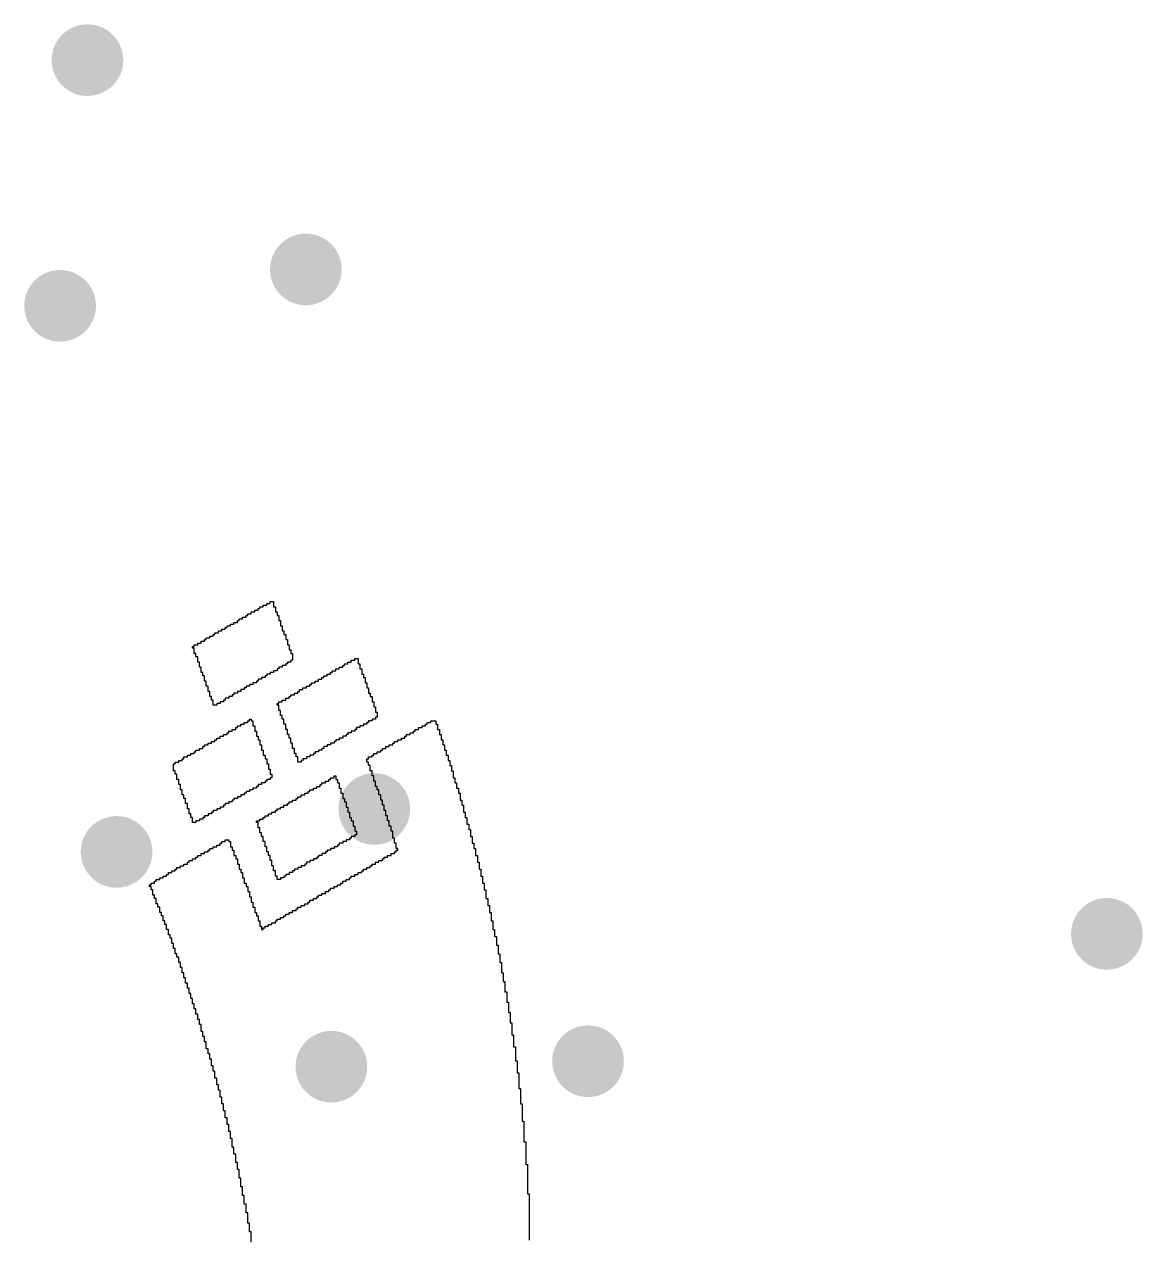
# Model space of a CAD drawing. Header units: inches. Extents: x -6.1 to 65.1, y -0.8 to 59.2.
# Drawn here: x 19.953 to 23.074, y 41.409 to 44.796 of the extents above; entities that cross this region are included whole.
import ezdxf

# ---------------------------------------------------------------- set-up
doc = ezdxf.new("R2010")
doc.units = ezdxf.units.IN
doc.layers.add('Top Overlay', color=2, linetype='Continuous')
doc.layers.add('Via Holes', color=16, linetype='Continuous')

msp = doc.modelspace()

# ---------------------------------------------------------------- hatches: boundary and pattern name
at = {"layer": 'Via Holes'}
h = msp.add_hatch(color=7, dxfattribs=at)
edge = h.paths.add_edge_path()
edge.add_arc((20.1288, 44.6958), 0.1, 0, 360)
h = msp.add_hatch(color=7, dxfattribs=at)
edge = h.paths.add_edge_path()
edge.add_arc((20.7384, 44.1116), 0.1, 0, 360)
h = msp.add_hatch(color=7, dxfattribs=at)
edge = h.paths.add_edge_path()
edge.add_arc((20.0526, 44.01), 0.1, 0, 360)
h = msp.add_hatch(color=7, dxfattribs=at)
edge = h.paths.add_edge_path()
edge.add_arc((20.9294, 42.6059), 0.1, 0, 360)
h = msp.add_hatch(color=7, dxfattribs=at)
edge = h.paths.add_edge_path()
edge.add_arc((20.2101, 42.486), 0.1, 0, 360)
h = msp.add_hatch(color=7, dxfattribs=at)
edge = h.paths.add_edge_path()
edge.add_arc((22.9736, 42.2574), 0.1, 0, 360)
h = msp.add_hatch(color=7, dxfattribs=at)
edge = h.paths.add_edge_path()
edge.add_arc((21.5258, 41.9018), 0.1, 0, 360)
h = msp.add_hatch(color=7, dxfattribs=at)
edge = h.paths.add_edge_path()
edge.add_arc((20.8095, 41.8866), 0.1, 0, 360)

# ---------------------------------------------------------------- linework, layer by layer
at = {"layer": 'Top Overlay'}
for p, q in [((20.6292, 43.1749), (20.6292, 43.1797)), ((20.6292, 43.1797), (20.6388, 43.1797)), ((20.6388, 43.1797), (20.6388, 43.1845)), ((20.6388, 43.1845), (20.6484, 43.1845)), ((20.6484, 43.1845), (20.6484, 43.17)), ((20.5714, 43.1411), (20.5714, 43.146)), ((20.5714, 43.146), (20.5762, 43.146)), ((20.5762, 43.146), (20.5762, 43.1508)), ((20.5762, 43.1508), (20.5858, 43.1508)), ((20.5858, 43.1508), (20.5858, 43.1556)), ((20.5858, 43.1556), (20.5955, 43.1556)), ((20.5955, 43.1556), (20.5955, 43.1604)), ((20.5955, 43.1604), (20.6051, 43.1604)), ((20.6051, 43.1604), (20.6051, 43.1652)), ((20.6051, 43.1652), (20.6099, 43.1652)), ((20.6099, 43.1652), (20.6099, 43.17)), ((20.6099, 43.17), (20.6195, 43.17)), ((20.6195, 43.17), (20.6195, 43.1749)), ((20.6195, 43.1749), (20.6292, 43.1749)), ((20.6484, 43.17), (20.6533, 43.17)), ((20.6533, 43.17), (20.6533, 43.1604)), ((20.6533, 43.1604), (20.6533, 43.1556)), ((20.6533, 43.1556), (20.6581, 43.1556)), ((20.6581, 43.1556), (20.6581, 43.146)), ((20.6581, 43.146), (20.6629, 43.146)), ((20.6629, 43.146), (20.6629, 43.1315)), ((20.5136, 43.1074), (20.5136, 43.1122)), ((20.5136, 43.1122), (20.5184, 43.1122)), ((20.5184, 43.1122), (20.5184, 43.1171)), ((20.5184, 43.1171), (20.528, 43.1171)), ((20.528, 43.1171), (20.528, 43.1219)), ((20.528, 43.1219), (20.5376, 43.1219)), ((20.5376, 43.1219), (20.5376, 43.1267)), ((20.5376, 43.1267), (20.5473, 43.1267)), ((20.5473, 43.1267), (20.5473, 43.1315)), ((20.5473, 43.1315), (20.5521, 43.1315)), ((20.5521, 43.1315), (20.5521, 43.1363)), ((20.5521, 43.1363), (20.5617, 43.1363)), ((20.5617, 43.1363), (20.5617, 43.1411)), ((20.5617, 43.1411), (20.5714, 43.1411)), ((20.6629, 43.1315), (20.6677, 43.1315)), ((20.6677, 43.1315), (20.6677, 43.1171)), ((20.6677, 43.1171), (20.6725, 43.1171)), ((20.6725, 43.1171), (20.6725, 43.1026)), ((20.4557, 43.0737), (20.4557, 43.0785)), ((20.4557, 43.0785), (20.4606, 43.0785)), ((20.4606, 43.0785), (20.4606, 43.0833)), ((20.4606, 43.0833), (20.4702, 43.0833)), ((20.4702, 43.0833), (20.4702, 43.0881)), ((20.4702, 43.0881), (20.4798, 43.0881)), ((20.4798, 43.0881), (20.4798, 43.093)), ((20.4798, 43.093), (20.4846, 43.093)), ((20.4846, 43.093), (20.4846, 43.0978)), ((20.4846, 43.0978), (20.4943, 43.0978)), ((20.4943, 43.0978), (20.4943, 43.1026)), ((20.4943, 43.1026), (20.5039, 43.1026)), ((20.5039, 43.1026), (20.5039, 43.1074)), ((20.5039, 43.1074), (20.5136, 43.1074)), ((20.6725, 43.1026), (20.6773, 43.1026)), ((20.6773, 43.1026), (20.6773, 43.093)), ((20.6773, 43.093), (20.6822, 43.093)), ((20.6822, 43.093), (20.6822, 43.0785)), ((20.6822, 43.0785), (20.687, 43.0785)), ((20.687, 43.0785), (20.687, 43.0641)), ((20.422, 43.0544), (20.422, 43.0592)), ((20.422, 43.0592), (20.4268, 43.0592)), ((20.4268, 43.0544), (20.422, 43.0544)), ((20.4268, 43.0592), (20.4268, 43.0641)), ((20.4268, 43.0641), (20.4365, 43.0641)), ((20.4268, 43.04), (20.4268, 43.0544)), ((20.4365, 43.0641), (20.4365, 43.0689)), ((20.4365, 43.0689), (20.4461, 43.0689)), ((20.4461, 43.0689), (20.4461, 43.0737)), ((20.4461, 43.0737), (20.4557, 43.0737)), ((20.687, 43.0641), (20.6918, 43.0641)), ((20.6918, 43.0641), (20.6918, 43.0496)), ((20.6918, 43.0496), (20.6966, 43.0496)), ((20.6966, 43.0496), (20.6966, 43.04)), ((20.4317, 43.04), (20.4268, 43.04)), ((20.4317, 43.0303), (20.4317, 43.04)), ((20.4365, 43.0303), (20.4317, 43.0303)), ((20.4365, 43.0159), (20.4365, 43.0303)), ((20.4413, 43.0159), (20.4365, 43.0159)), ((20.4413, 43.0014), (20.4413, 43.0159)), ((20.687, 43.0111), (20.6822, 43.0111)), ((20.6822, 43.0111), (20.6822, 43.0063)), ((20.6966, 43.0159), (20.687, 43.0159)), ((20.687, 43.0159), (20.687, 43.0111)), ((20.6966, 43.04), (20.7014, 43.04)), ((20.7014, 43.0207), (20.6966, 43.0207)), ((20.6966, 43.0207), (20.6966, 43.0159)), ((20.7014, 43.04), (20.7014, 43.0207)), ((20.846, 43.0063), (20.846, 43.0111)), ((20.846, 43.0111), (20.8556, 43.0111)), ((20.8556, 43.0111), (20.8556, 43.0159)), ((20.8556, 43.0159), (20.8652, 43.0159)), ((20.8652, 43.0159), (20.8652, 43.0207)), ((20.8652, 43.0207), (20.8749, 43.0207)), ((20.8749, 43.0207), (20.8749, 43.0255)), ((20.8749, 43.0255), (20.8845, 43.0255)), ((20.8845, 43.0255), (20.8845, 43.0111)), ((20.8845, 43.0111), (20.8893, 43.0111)), ((20.8893, 43.0111), (20.8893, 42.9966)), ((20.4461, 43.0014), (20.4413, 43.0014)), ((20.4461, 42.987), (20.4461, 43.0014)), ((20.4509, 42.987), (20.4461, 42.987)), ((20.4509, 42.9773), (20.4509, 42.987)), ((20.4557, 42.9773), (20.4509, 42.9773)), ((20.4557, 42.9629), (20.4557, 42.9773)), ((20.6292, 42.9773), (20.6244, 42.9773)), ((20.6244, 42.9773), (20.6244, 42.9725)), ((20.6388, 42.9822), (20.6292, 42.9822)), ((20.6292, 42.9822), (20.6292, 42.9773)), ((20.6484, 42.987), (20.6388, 42.987)), ((20.6388, 42.987), (20.6388, 42.9822)), ((20.6581, 42.9918), (20.6484, 42.9918)), ((20.6484, 42.9918), (20.6484, 42.987)), ((20.6629, 42.9966), (20.6581, 42.9966)), ((20.6581, 42.9966), (20.6581, 42.9918)), ((20.6725, 43.0014), (20.6629, 43.0014)), ((20.6629, 43.0014), (20.6629, 42.9966)), ((20.6822, 43.0063), (20.6725, 43.0063)), ((20.6725, 43.0063), (20.6725, 43.0014)), ((20.7882, 42.9725), (20.7882, 42.9773)), ((20.7882, 42.9773), (20.7978, 42.9773)), ((20.7978, 42.9773), (20.7978, 42.9822)), ((20.7978, 42.9822), (20.8074, 42.9822)), ((20.8074, 42.9822), (20.8074, 42.987)), ((20.8074, 42.987), (20.8122, 42.987)), ((20.8122, 42.987), (20.8122, 42.9918)), ((20.8122, 42.9918), (20.8219, 42.9918)), ((20.8219, 42.9918), (20.8219, 42.9966)), ((20.8219, 42.9966), (20.8315, 42.9966)), ((20.8315, 42.9966), (20.8315, 43.0014)), ((20.8315, 43.0014), (20.8411, 43.0014)), ((20.8411, 43.0014), (20.8411, 43.0063)), ((20.8411, 43.0063), (20.846, 43.0063)), ((20.8893, 42.9966), (20.8941, 42.9966)), ((20.8941, 42.9966), (20.8941, 42.9822)), ((20.8941, 42.9822), (20.899, 42.9822)), ((20.899, 42.9822), (20.899, 42.9725)), ((20.4606, 42.9629), (20.4557, 42.9629)), ((20.4606, 42.9484), (20.4606, 42.9629)), ((20.4654, 42.9484), (20.4606, 42.9484)), ((20.4654, 42.934), (20.4654, 42.9484)), ((20.5714, 42.9436), (20.5665, 42.9436)), ((20.5665, 42.9436), (20.5665, 42.9388)), ((20.581, 42.9484), (20.5714, 42.9484)), ((20.5714, 42.9484), (20.5714, 42.9436)), ((20.5906, 42.9533), (20.581, 42.9533)), ((20.581, 42.9533), (20.581, 42.9484)), ((20.6003, 42.9581), (20.5906, 42.9581)), ((20.5906, 42.9581), (20.5906, 42.9533)), ((20.6051, 42.9629), (20.6003, 42.9629)), ((20.6003, 42.9629), (20.6003, 42.9581)), ((20.6147, 42.9677), (20.6051, 42.9677)), ((20.6051, 42.9677), (20.6051, 42.9629)), ((20.6244, 42.9725), (20.6147, 42.9725)), ((20.6147, 42.9725), (20.6147, 42.9677)), ((20.7303, 42.9388), (20.7303, 42.9436)), ((20.7303, 42.9436), (20.74, 42.9436)), ((20.74, 42.9436), (20.74, 42.9484)), ((20.74, 42.9484), (20.7496, 42.9484)), ((20.7496, 42.9484), (20.7496, 42.9533)), ((20.7496, 42.9533), (20.7544, 42.9533)), ((20.7544, 42.9533), (20.7544, 42.9581)), ((20.7544, 42.9581), (20.7641, 42.9581)), ((20.7641, 42.9581), (20.7641, 42.9629)), ((20.7641, 42.9629), (20.7737, 42.9629)), ((20.7737, 42.9629), (20.7737, 42.9677)), ((20.7737, 42.9677), (20.7833, 42.9677)), ((20.7833, 42.9677), (20.7833, 42.9725)), ((20.7833, 42.9725), (20.7882, 42.9725)), ((20.899, 42.9725), (20.9038, 42.9725)), ((20.9038, 42.9725), (20.9038, 42.9581)), ((20.9038, 42.9581), (20.9086, 42.9581)), ((20.9086, 42.9581), (20.9086, 42.9436)), ((20.9086, 42.9436), (20.9134, 42.9436)), ((20.9134, 42.9436), (20.9134, 42.9292)), ((20.4702, 42.934), (20.4654, 42.934)), ((20.4702, 42.9195), (20.4702, 42.934)), ((20.475, 42.9195), (20.4702, 42.9195)), ((20.475, 42.9099), (20.475, 42.9195)), ((20.4798, 42.9099), (20.475, 42.9099)), ((20.4798, 42.8954), (20.4798, 42.9099)), ((20.5136, 42.9099), (20.5087, 42.9099)), ((20.5087, 42.9099), (20.5087, 42.9051)), ((20.5232, 42.9147), (20.5136, 42.9147)), ((20.5136, 42.9147), (20.5136, 42.9099)), ((20.5328, 42.9195), (20.5232, 42.9195)), ((20.5232, 42.9195), (20.5232, 42.9147)), ((20.5376, 42.9244), (20.5328, 42.9244)), ((20.5328, 42.9244), (20.5328, 42.9195)), ((20.5473, 42.9292), (20.5376, 42.9292)), ((20.5376, 42.9292), (20.5376, 42.9244)), ((20.5569, 42.934), (20.5473, 42.934)), ((20.5473, 42.934), (20.5473, 42.9292)), ((20.5665, 42.9388), (20.5569, 42.9388)), ((20.5569, 42.9388), (20.5569, 42.934)), ((20.6725, 42.9051), (20.6725, 42.9099)), ((20.6725, 42.9099), (20.6822, 42.9099)), ((20.6822, 42.9099), (20.6822, 42.9147)), ((20.6822, 42.9147), (20.6918, 42.9147)), ((20.6918, 42.9147), (20.6918, 42.9195)), ((20.6918, 42.9195), (20.6966, 42.9195)), ((20.6966, 42.9195), (20.6966, 42.9244)), ((20.6966, 42.9244), (20.7063, 42.9244)), ((20.7063, 42.9244), (20.7063, 42.9292)), ((20.7063, 42.9292), (20.7159, 42.9292)), ((20.7159, 42.9292), (20.7159, 42.934)), ((20.7159, 42.934), (20.7207, 42.934)), ((20.7207, 42.934), (20.7207, 42.9388)), ((20.7207, 42.9388), (20.7303, 42.9388)), ((20.9134, 42.9292), (20.9182, 42.9292)), ((20.9182, 42.9292), (20.9182, 42.9195)), ((20.9182, 42.9195), (20.923, 42.9195)), ((20.923, 42.9195), (20.923, 42.9051)), ((20.4895, 42.8954), (20.4798, 42.8954)), ((20.4991, 42.9003), (20.4895, 42.9003)), ((20.4895, 42.9003), (20.4895, 42.8954)), ((20.5087, 42.9051), (20.4991, 42.9051)), ((20.4991, 42.9051), (20.4991, 42.9003)), ((20.6581, 42.8954), (20.6581, 42.9003)), ((20.6581, 42.9003), (20.6629, 42.9003)), ((20.6629, 42.8954), (20.6581, 42.8954)), ((20.6629, 42.9003), (20.6629, 42.9051)), ((20.6629, 42.9051), (20.6725, 42.9051)), ((20.6629, 42.881), (20.6629, 42.8954)), ((20.6677, 42.881), (20.6629, 42.881)), ((20.6677, 42.8665), (20.6677, 42.881)), ((20.923, 42.9051), (20.9279, 42.9051)), ((20.9279, 42.9051), (20.9279, 42.8906)), ((20.9279, 42.8906), (20.9327, 42.8906)), ((20.9327, 42.8906), (20.9327, 42.8762)), ((20.9327, 42.8762), (20.9375, 42.8762)), ((20.9375, 42.8762), (20.9375, 42.8617)), ((20.5569, 42.8376), (20.5569, 42.8425)), ((20.5569, 42.8425), (20.5665, 42.8425)), ((20.5665, 42.8425), (20.5665, 42.8473)), ((20.5665, 42.8473), (20.5762, 42.8473)), ((20.5762, 42.8473), (20.5762, 42.8521)), ((20.5762, 42.8521), (20.581, 42.8521)), ((20.581, 42.8521), (20.581, 42.8569)), ((20.581, 42.8569), (20.5858, 42.8569)), ((20.5858, 42.8569), (20.5858, 42.8521)), ((20.5858, 42.8521), (20.5906, 42.8521)), ((20.5906, 42.8521), (20.5906, 42.8376)), ((20.6725, 42.8665), (20.6677, 42.8665)), ((20.6725, 42.8569), (20.6725, 42.8665)), ((20.6773, 42.8569), (20.6725, 42.8569)), ((20.6773, 42.8425), (20.6773, 42.8569)), ((20.6822, 42.8425), (20.6773, 42.8425)), ((20.6822, 42.828), (20.6822, 42.8425)), ((20.9086, 42.8425), (20.899, 42.8425)), ((20.899, 42.8425), (20.899, 42.8376)), ((20.9134, 42.8473), (20.9086, 42.8473)), ((20.9086, 42.8473), (20.9086, 42.8425)), ((20.923, 42.8521), (20.9134, 42.8521)), ((20.9134, 42.8521), (20.9134, 42.8473)), ((20.9327, 42.8569), (20.923, 42.8569)), ((20.923, 42.8569), (20.923, 42.8521)), ((20.9375, 42.8617), (20.9327, 42.8617)), ((20.9327, 42.8617), (20.9327, 42.8569)), ((21.0724, 42.8376), (21.0724, 42.8425)), ((21.0724, 42.8425), (21.0772, 42.8425)), ((21.0772, 42.8425), (21.0772, 42.8473)), ((21.0772, 42.8473), (21.0868, 42.8473)), ((21.0868, 42.8473), (21.0868, 42.8521)), ((21.0868, 42.8521), (21.1013, 42.8521)), ((21.1013, 42.8521), (21.1013, 42.8425)), ((21.1013, 42.8425), (21.1061, 42.8425)), ((21.1061, 42.8425), (21.1061, 42.828)), ((20.4991, 42.8039), (20.4991, 42.8087)), ((20.4991, 42.8087), (20.5087, 42.8087)), ((20.5087, 42.8087), (20.5087, 42.8135)), ((20.5087, 42.8135), (20.5184, 42.8135)), ((20.5184, 42.8135), (20.5184, 42.8184)), ((20.5184, 42.8184), (20.5232, 42.8184)), ((20.5232, 42.8184), (20.5232, 42.8232)), ((20.5232, 42.8232), (20.5328, 42.8232)), ((20.5328, 42.8232), (20.5328, 42.828)), ((20.5328, 42.828), (20.5425, 42.828)), ((20.5425, 42.8328), (20.5473, 42.8328)), ((20.5425, 42.828), (20.5425, 42.8328)), ((20.5473, 42.8328), (20.5473, 42.8376)), ((20.5473, 42.8376), (20.5569, 42.8376)), ((20.5906, 42.8376), (20.5955, 42.8376)), ((20.5955, 42.8376), (20.5955, 42.8232)), ((20.5955, 42.8232), (20.6003, 42.8232)), ((20.6003, 42.8232), (20.6003, 42.8087)), ((20.6003, 42.8087), (20.6051, 42.8087)), ((20.6051, 42.8087), (20.6051, 42.7991)), ((20.687, 42.828), (20.6822, 42.828)), ((20.687, 42.8135), (20.687, 42.828)), ((20.6918, 42.8135), (20.687, 42.8135)), ((20.6918, 42.8039), (20.6918, 42.8135)), ((20.8508, 42.8087), (20.8411, 42.8087)), ((20.8411, 42.8087), (20.8411, 42.8039)), ((20.8556, 42.8135), (20.8508, 42.8135)), ((20.8508, 42.8135), (20.8508, 42.8087)), ((20.8652, 42.8184), (20.8556, 42.8184)), ((20.8556, 42.8184), (20.8556, 42.8135)), ((20.8749, 42.8232), (20.8652, 42.8232)), ((20.8652, 42.8232), (20.8652, 42.8184)), ((20.8797, 42.828), (20.8749, 42.828)), ((20.8749, 42.828), (20.8749, 42.8232)), ((20.8893, 42.8328), (20.8797, 42.8328)), ((20.8797, 42.8328), (20.8797, 42.828)), ((20.899, 42.8376), (20.8893, 42.8376)), ((20.8893, 42.8376), (20.8893, 42.8328)), ((21.0146, 42.8039), (21.0146, 42.8087)), ((21.0146, 42.8087), (21.0194, 42.8087)), ((21.0194, 42.8087), (21.0194, 42.8135)), ((21.0194, 42.8135), (21.029, 42.8135)), ((21.029, 42.8135), (21.029, 42.8184)), ((21.029, 42.8184), (21.0387, 42.8184)), ((21.0387, 42.8184), (21.0387, 42.8232)), ((21.0387, 42.8232), (21.0435, 42.8232)), ((21.0435, 42.8232), (21.0435, 42.828)), ((21.0435, 42.828), (21.0531, 42.828)), ((21.0531, 42.828), (21.0531, 42.8328)), ((21.0531, 42.8328), (21.0628, 42.8328)), ((21.0628, 42.8328), (21.0628, 42.8376)), ((21.0628, 42.8376), (21.0724, 42.8376)), ((21.1061, 42.828), (21.1109, 42.828)), ((21.1109, 42.828), (21.1109, 42.8135)), ((21.1109, 42.8135), (21.1157, 42.8135)), ((21.1157, 42.8135), (21.1157, 42.7991)), ((20.4413, 42.7702), (20.4413, 42.775)), ((20.4413, 42.775), (20.4509, 42.775)), ((20.4509, 42.775), (20.4509, 42.7798)), ((20.4509, 42.7798), (20.4557, 42.7798)), ((20.4557, 42.7798), (20.4557, 42.7846)), ((20.4557, 42.7846), (20.4654, 42.7846)), ((20.4654, 42.7846), (20.4654, 42.7895)), ((20.4654, 42.7895), (20.475, 42.7895)), ((20.475, 42.7895), (20.475, 42.7943)), ((20.475, 42.7943), (20.4846, 42.7943)), ((20.4846, 42.7943), (20.4846, 42.7991)), ((20.4846, 42.7991), (20.4895, 42.7991)), ((20.4895, 42.7991), (20.4895, 42.8039)), ((20.4895, 42.8039), (20.4991, 42.8039)), ((20.6051, 42.7991), (20.6099, 42.7991)), ((20.6099, 42.7991), (20.6099, 42.7846)), ((20.6099, 42.7846), (20.6147, 42.7846)), ((20.6147, 42.7846), (20.6147, 42.7702)), ((20.6966, 42.8039), (20.6918, 42.8039)), ((20.6966, 42.7895), (20.6966, 42.8039)), ((20.7014, 42.7895), (20.6966, 42.7895)), ((20.7014, 42.775), (20.7014, 42.7895)), ((20.7063, 42.775), (20.7014, 42.775)), ((20.7063, 42.7606), (20.7063, 42.775)), ((20.7882, 42.775), (20.7833, 42.775)), ((20.7833, 42.775), (20.7833, 42.7702)), ((20.7978, 42.7798), (20.7882, 42.7798)), ((20.7882, 42.7798), (20.7882, 42.775)), ((20.8074, 42.7846), (20.7978, 42.7846)), ((20.7978, 42.7846), (20.7978, 42.7798)), ((20.8171, 42.7895), (20.8074, 42.7895)), ((20.8074, 42.7895), (20.8074, 42.7846)), ((20.8219, 42.7943), (20.8171, 42.7943)), ((20.8171, 42.7943), (20.8171, 42.7895)), ((20.8315, 42.7991), (20.8219, 42.7991)), ((20.8219, 42.7991), (20.8219, 42.7943)), ((20.8411, 42.8039), (20.8315, 42.8039)), ((20.8315, 42.8039), (20.8315, 42.7991)), ((20.9519, 42.7702), (20.9519, 42.775)), ((20.9519, 42.775), (20.9616, 42.775)), ((20.9616, 42.775), (20.9616, 42.7798)), ((20.9616, 42.7798), (20.9712, 42.7798)), ((20.9712, 42.7798), (20.9712, 42.7846)), ((20.9712, 42.7846), (20.9809, 42.7846)), ((20.9809, 42.7846), (20.9809, 42.7895)), ((20.9809, 42.7895), (20.9857, 42.7895)), ((20.9857, 42.7895), (20.9857, 42.7943)), ((20.9857, 42.7943), (20.9953, 42.7943)), ((20.9953, 42.7943), (20.9953, 42.7991)), ((20.9953, 42.7991), (21.0049, 42.7991)), ((21.0049, 42.7991), (21.0049, 42.8039)), ((21.0049, 42.8039), (21.0146, 42.8039)), ((21.1157, 42.7991), (21.1206, 42.7991)), ((21.1206, 42.7991), (21.1206, 42.7846)), ((21.1206, 42.7846), (21.1254, 42.7846)), ((21.1254, 42.7846), (21.1254, 42.7702)), ((20.3835, 42.7365), (20.3835, 42.7413)), ((20.3835, 42.7413), (20.3931, 42.7413)), ((20.3931, 42.7413), (20.3931, 42.7461)), ((20.3931, 42.7461), (20.3979, 42.7461)), ((20.3979, 42.7461), (20.3979, 42.7509)), ((20.3979, 42.7509), (20.4076, 42.7509)), ((20.4076, 42.7509), (20.4076, 42.7557)), ((20.4076, 42.7557), (20.4172, 42.7557)), ((20.4172, 42.7557), (20.4172, 42.7606)), ((20.4172, 42.7606), (20.4268, 42.7606)), ((20.4268, 42.7606), (20.4268, 42.7654)), ((20.4268, 42.7654), (20.4317, 42.7654)), ((20.4317, 42.7654), (20.4317, 42.7702)), ((20.4317, 42.7702), (20.4413, 42.7702)), ((20.6147, 42.7702), (20.6195, 42.7702)), ((20.6195, 42.7702), (20.6195, 42.7557)), ((20.6195, 42.7557), (20.6244, 42.7557)), ((20.6244, 42.7557), (20.6244, 42.7461)), ((20.6244, 42.7461), (20.6292, 42.7461)), ((20.6292, 42.7461), (20.6292, 42.7316)), ((20.7111, 42.7606), (20.7063, 42.7606)), ((20.7111, 42.7509), (20.7111, 42.7606)), ((20.7159, 42.7509), (20.7111, 42.7509)), ((20.7159, 42.7365), (20.7159, 42.7509)), ((20.7303, 42.7413), (20.7255, 42.7413)), ((20.7255, 42.7413), (20.7255, 42.7365)), ((20.74, 42.7461), (20.7303, 42.7461)), ((20.7303, 42.7461), (20.7303, 42.7413)), ((20.7496, 42.7509), (20.74, 42.7509)), ((20.74, 42.7509), (20.74, 42.7461)), ((20.7592, 42.7557), (20.7496, 42.7557)), ((20.7496, 42.7557), (20.7496, 42.7509)), ((20.7641, 42.7606), (20.7592, 42.7606)), ((20.7592, 42.7606), (20.7592, 42.7557)), ((20.7737, 42.7654), (20.7641, 42.7654)), ((20.7641, 42.7654), (20.7641, 42.7606)), ((20.7833, 42.7702), (20.7737, 42.7702)), ((20.7737, 42.7702), (20.7737, 42.7654)), ((20.9086, 42.7365), (20.9086, 42.7461)), ((20.9086, 42.7461), (20.9134, 42.7461)), ((20.9134, 42.7461), (20.9134, 42.7509)), ((20.9134, 42.7509), (20.923, 42.7509)), ((20.923, 42.7509), (20.923, 42.7557)), ((20.923, 42.7557), (20.9279, 42.7557)), ((20.9279, 42.7557), (20.9279, 42.7606)), ((20.9279, 42.7606), (20.9375, 42.7606)), ((20.9375, 42.7606), (20.9375, 42.7654)), ((20.9375, 42.7654), (20.9471, 42.7654)), ((20.9471, 42.7654), (20.9471, 42.7702)), ((20.9471, 42.7702), (20.9519, 42.7702)), ((21.1254, 42.7702), (21.1302, 42.7702)), ((21.1302, 42.7702), (21.1302, 42.7557)), ((21.1302, 42.7557), (21.135, 42.7557)), ((21.135, 42.7557), (21.135, 42.7413)), ((21.135, 42.7413), (21.1398, 42.7413)), ((21.1398, 42.7413), (21.1398, 42.7268)), ((20.369, 42.7124), (20.369, 42.7316)), ((20.369, 42.7316), (20.3738, 42.7316)), ((20.3738, 42.7124), (20.369, 42.7124)), ((20.3738, 42.7316), (20.3738, 42.7365)), ((20.3738, 42.7365), (20.3835, 42.7365)), ((20.3738, 42.7027), (20.3738, 42.7124)), ((20.6292, 42.7316), (20.634, 42.7316)), ((20.634, 42.7316), (20.634, 42.7172)), ((20.634, 42.7172), (20.6388, 42.7172)), ((20.6388, 42.7172), (20.6388, 42.7027)), ((20.7255, 42.7365), (20.7159, 42.7365)), ((20.9134, 42.7365), (20.9086, 42.7365)), ((20.9134, 42.7268), (20.9134, 42.7365)), ((20.9182, 42.7268), (20.9134, 42.7268)), ((20.9182, 42.7124), (20.9182, 42.7268)), ((20.923, 42.7124), (20.9182, 42.7124)), ((20.923, 42.6979), (20.923, 42.7124)), ((21.1398, 42.7268), (21.1447, 42.7268)), ((21.1447, 42.7268), (21.1447, 42.7124)), ((21.1447, 42.7124), (21.1495, 42.7124)), ((21.1495, 42.7124), (21.1495, 42.6931)), ((20.3787, 42.7027), (20.3738, 42.7027)), ((20.3787, 42.6883), (20.3787, 42.7027)), ((20.3835, 42.6883), (20.3787, 42.6883)), ((20.3835, 42.6738), (20.3835, 42.6883)), ((20.3883, 42.6738), (20.3835, 42.6738)), ((20.3883, 42.6594), (20.3883, 42.6738)), ((20.6147, 42.6738), (20.6051, 42.6738)), ((20.6051, 42.6738), (20.6051, 42.669)), ((20.6244, 42.6787), (20.6147, 42.6787)), ((20.6147, 42.6787), (20.6147, 42.6738)), ((20.6292, 42.6835), (20.6244, 42.6835)), ((20.6244, 42.6835), (20.6244, 42.6787)), ((20.6388, 42.6883), (20.6292, 42.6883)), ((20.6292, 42.6883), (20.6292, 42.6835)), ((20.6388, 42.7027), (20.6436, 42.7027)), ((20.6436, 42.6931), (20.6388, 42.6931)), ((20.6388, 42.6931), (20.6388, 42.6883)), ((20.6436, 42.7027), (20.6436, 42.6931)), ((20.7785, 42.669), (20.7785, 42.6738)), ((20.7785, 42.6738), (20.7833, 42.6738)), ((20.7833, 42.6738), (20.7833, 42.6787)), ((20.7833, 42.6787), (20.793, 42.6787)), ((20.793, 42.6787), (20.793, 42.6835)), ((20.793, 42.6835), (20.8026, 42.6835)), ((20.8026, 42.6835), (20.8026, 42.6883)), ((20.8026, 42.6883), (20.8074, 42.6883)), ((20.8074, 42.6883), (20.8074, 42.6931)), ((20.8074, 42.6931), (20.8171, 42.6931)), ((20.8171, 42.6931), (20.8171, 42.6979)), ((20.8171, 42.6979), (20.8219, 42.6979)), ((20.8219, 42.6979), (20.8219, 42.6883)), ((20.8219, 42.6883), (20.8267, 42.6883)), ((20.8267, 42.6883), (20.8267, 42.6787)), ((20.8267, 42.6787), (20.8315, 42.6787)), ((20.8315, 42.6787), (20.8315, 42.6642)), ((20.9279, 42.6979), (20.923, 42.6979)), ((20.9279, 42.6835), (20.9279, 42.6979)), ((20.9327, 42.6835), (20.9279, 42.6835)), ((20.9327, 42.669), (20.9327, 42.6835)), ((21.1495, 42.6931), (21.1543, 42.6931)), ((21.1543, 42.6931), (21.1543, 42.6787)), ((21.1543, 42.6787), (21.1591, 42.6787)), ((21.1591, 42.6787), (21.1591, 42.6642)), ((20.3931, 42.6594), (20.3883, 42.6594)), ((20.3931, 42.6449), (20.3931, 42.6594)), ((20.3979, 42.6449), (20.3931, 42.6449)), ((20.3979, 42.6353), (20.3979, 42.6449)), ((20.5569, 42.6401), (20.5473, 42.6401)), ((20.5473, 42.6401), (20.5473, 42.6353)), ((20.5665, 42.6449), (20.5569, 42.6449)), ((20.5569, 42.6449), (20.5569, 42.6401)), ((20.5714, 42.6498), (20.5665, 42.6498)), ((20.5665, 42.6498), (20.5665, 42.6449)), ((20.581, 42.6546), (20.5714, 42.6546)), ((20.5714, 42.6546), (20.5714, 42.6498)), ((20.5906, 42.6594), (20.581, 42.6594)), ((20.581, 42.6594), (20.581, 42.6546)), ((20.6003, 42.6642), (20.5906, 42.6642)), ((20.5906, 42.6642), (20.5906, 42.6594)), ((20.6051, 42.669), (20.6003, 42.669)), ((20.6003, 42.669), (20.6003, 42.6642)), ((20.7159, 42.6353), (20.7159, 42.6401)), ((20.7159, 42.6401), (20.7255, 42.6401)), ((20.7255, 42.6401), (20.7255, 42.6449)), ((20.7255, 42.6449), (20.7352, 42.6449)), ((20.7352, 42.6449), (20.7352, 42.6498)), ((20.7352, 42.6498), (20.7448, 42.6498)), ((20.7448, 42.6498), (20.7448, 42.6546)), ((20.7448, 42.6546), (20.7496, 42.6546)), ((20.7496, 42.6546), (20.7496, 42.6594)), ((20.7496, 42.6594), (20.7592, 42.6594)), ((20.7592, 42.6594), (20.7592, 42.6642)), ((20.7592, 42.6642), (20.7689, 42.6642)), ((20.7689, 42.6642), (20.7689, 42.669)), ((20.7689, 42.669), (20.7785, 42.669)), ((20.8315, 42.6642), (20.8363, 42.6642)), ((20.8363, 42.6642), (20.8363, 42.6498)), ((20.8363, 42.6498), (20.8411, 42.6498)), ((20.8411, 42.6498), (20.8411, 42.6353)), ((20.9375, 42.669), (20.9327, 42.669)), ((20.9375, 42.6594), (20.9375, 42.669)), ((20.9423, 42.6594), (20.9375, 42.6594)), ((20.9423, 42.6449), (20.9423, 42.6594)), ((20.9471, 42.6449), (20.9423, 42.6449)), ((20.9471, 42.6305), (20.9471, 42.6449)), ((21.1591, 42.6642), (21.1639, 42.6642)), ((21.1639, 42.6642), (21.1639, 42.6498)), ((21.1639, 42.6498), (21.1687, 42.6498)), ((21.1687, 42.6498), (21.1687, 42.6401)), ((21.1687, 42.6401), (21.1687, 42.6353)), ((20.4027, 42.6353), (20.3979, 42.6353)), ((20.4027, 42.6208), (20.4027, 42.6353)), ((20.4076, 42.6208), (20.4027, 42.6208)), ((20.4076, 42.6064), (20.4076, 42.6208)), ((20.4124, 42.6064), (20.4076, 42.6064)), ((20.4124, 42.5919), (20.4124, 42.6064)), ((20.4991, 42.6064), (20.4895, 42.6064)), ((20.4895, 42.6064), (20.4895, 42.6016)), ((20.5087, 42.6112), (20.4991, 42.6112)), ((20.4991, 42.6112), (20.4991, 42.6064)), ((20.5136, 42.616), (20.5087, 42.616)), ((20.5087, 42.616), (20.5087, 42.6112)), ((20.5232, 42.6208), (20.5136, 42.6208)), ((20.5136, 42.6208), (20.5136, 42.616)), ((20.5328, 42.6257), (20.5232, 42.6257)), ((20.5232, 42.6257), (20.5232, 42.6208)), ((20.5376, 42.6305), (20.5328, 42.6305)), ((20.5328, 42.6305), (20.5328, 42.6257)), ((20.5473, 42.6353), (20.5376, 42.6353)), ((20.5376, 42.6353), (20.5376, 42.6305)), ((20.6581, 42.6016), (20.6581, 42.6064)), ((20.6581, 42.6064), (20.6677, 42.6064)), ((20.6677, 42.6064), (20.6677, 42.6112)), ((20.6677, 42.6112), (20.6773, 42.6112)), ((20.6773, 42.6112), (20.6773, 42.616)), ((20.6773, 42.616), (20.687, 42.616)), ((20.687, 42.616), (20.687, 42.6208)), ((20.687, 42.6208), (20.6918, 42.6208)), ((20.6918, 42.6208), (20.6918, 42.6257)), ((20.6918, 42.6257), (20.7014, 42.6257)), ((20.7014, 42.6257), (20.7014, 42.6305)), ((20.7014, 42.6305), (20.7111, 42.6305)), ((20.7111, 42.6305), (20.7111, 42.6353)), ((20.7111, 42.6353), (20.7159, 42.6353)), ((20.8411, 42.6353), (20.846, 42.6353)), ((20.846, 42.6353), (20.846, 42.6305)), ((20.846, 42.6305), (20.846, 42.6257)), ((20.846, 42.6257), (20.8508, 42.6257)), ((20.8508, 42.6257), (20.8508, 42.6112)), ((20.8508, 42.6112), (20.8556, 42.6112)), ((20.8556, 42.6112), (20.8556, 42.5968)), ((20.9519, 42.6305), (20.9471, 42.6305)), ((20.9519, 42.616), (20.9519, 42.6305)), ((20.9568, 42.616), (20.9519, 42.616)), ((20.9568, 42.6016), (20.9568, 42.616)), ((21.1687, 42.6353), (21.1687, 42.6305)), ((21.1687, 42.6305), (21.1736, 42.6305)), ((21.1736, 42.6305), (21.1736, 42.616)), ((21.1736, 42.616), (21.1784, 42.616)), ((21.1784, 42.616), (21.1784, 42.5968)), ((20.4172, 42.5919), (20.4124, 42.5919)), ((20.4172, 42.5823), (20.4172, 42.5919)), ((20.422, 42.5823), (20.4172, 42.5823)), ((20.422, 42.5679), (20.422, 42.5823)), ((20.4413, 42.5727), (20.4317, 42.5727)), ((20.4317, 42.5727), (20.4317, 42.5679)), ((20.4509, 42.5775), (20.4413, 42.5775)), ((20.4413, 42.5775), (20.4413, 42.5727)), ((20.4557, 42.5823), (20.4509, 42.5823)), ((20.4509, 42.5823), (20.4509, 42.5775)), ((20.4654, 42.5871), (20.4557, 42.5871)), ((20.4557, 42.5871), (20.4557, 42.5823)), ((20.475, 42.5919), (20.4654, 42.5919)), ((20.4654, 42.5919), (20.4654, 42.5871)), ((20.4798, 42.5968), (20.475, 42.5968)), ((20.475, 42.5968), (20.475, 42.5919)), ((20.4895, 42.6016), (20.4798, 42.6016)), ((20.4798, 42.6016), (20.4798, 42.5968)), ((20.6003, 42.5679), (20.6003, 42.5727)), ((20.6003, 42.5727), (20.6099, 42.5727)), ((20.6099, 42.5727), (20.6099, 42.5775)), ((20.6099, 42.5775), (20.6195, 42.5775)), ((20.6195, 42.5775), (20.6195, 42.5823)), ((20.6195, 42.5823), (20.6244, 42.5823)), ((20.6244, 42.5823), (20.6244, 42.5871)), ((20.6244, 42.5871), (20.634, 42.5871)), ((20.634, 42.5871), (20.634, 42.5919)), ((20.634, 42.5919), (20.6436, 42.5919)), ((20.6436, 42.5919), (20.6436, 42.5968)), ((20.6436, 42.5968), (20.6533, 42.5968)), ((20.6533, 42.5968), (20.6533, 42.6016)), ((20.6533, 42.6016), (20.6581, 42.6016)), ((20.8556, 42.5968), (20.8604, 42.5968)), ((20.8604, 42.5968), (20.8604, 42.5823)), ((20.8604, 42.5823), (20.8652, 42.5823)), ((20.8652, 42.5823), (20.8652, 42.5727)), ((20.8652, 42.5727), (20.87, 42.5727)), ((20.87, 42.5727), (20.87, 42.5582)), ((20.9616, 42.6016), (20.9568, 42.6016)), ((20.9616, 42.5871), (20.9616, 42.6016)), ((20.9664, 42.5871), (20.9616, 42.5871)), ((20.9664, 42.5727), (20.9664, 42.5871)), ((20.9712, 42.5727), (20.9664, 42.5727)), ((20.9712, 42.5582), (20.9712, 42.5727)), ((21.1784, 42.5968), (21.1832, 42.5968)), ((21.1832, 42.5968), (21.1832, 42.5823)), ((21.1832, 42.5823), (21.188, 42.5823)), ((21.188, 42.5823), (21.188, 42.563)), ((20.4317, 42.5679), (20.422, 42.5679)), ((20.6051, 42.5679), (20.6003, 42.5679)), ((20.6051, 42.5534), (20.6051, 42.5679)), ((20.6099, 42.5534), (20.6051, 42.5534)), ((20.6099, 42.5389), (20.6099, 42.5534)), ((20.6147, 42.5389), (20.6099, 42.5389)), ((20.6147, 42.5293), (20.6147, 42.5389)), ((20.87, 42.5582), (20.8749, 42.5582)), ((20.8749, 42.5582), (20.8749, 42.5438)), ((20.8749, 42.5438), (20.8797, 42.5438)), ((20.8797, 42.5438), (20.8797, 42.5341)), ((20.976, 42.5582), (20.9712, 42.5582)), ((20.976, 42.5438), (20.976, 42.5582)), ((20.9809, 42.5438), (20.976, 42.5438)), ((20.9809, 42.5245), (20.9809, 42.5438)), ((21.188, 42.563), (21.1928, 42.563)), ((21.1928, 42.563), (21.1928, 42.5486)), ((21.1928, 42.5486), (21.1976, 42.5486)), ((21.1976, 42.5486), (21.1976, 42.5293)), ((20.4895, 42.5004), (20.4895, 42.5052)), ((20.4895, 42.5052), (20.4991, 42.5052)), ((20.4991, 42.5052), (20.4991, 42.51)), ((20.4991, 42.51), (20.5039, 42.51)), ((20.5039, 42.51), (20.5039, 42.5149)), ((20.5039, 42.5149), (20.5136, 42.5149)), ((20.5136, 42.5149), (20.5136, 42.5197)), ((20.5136, 42.5197), (20.5232, 42.5197)), ((20.5232, 42.5197), (20.5232, 42.5149)), ((20.5232, 42.5149), (20.528, 42.5149)), ((20.528, 42.5149), (20.528, 42.5004)), ((20.6195, 42.5293), (20.6147, 42.5293)), ((20.6195, 42.5149), (20.6195, 42.5293)), ((20.6244, 42.5149), (20.6195, 42.5149)), ((20.6244, 42.5004), (20.6244, 42.5149)), ((20.8315, 42.5052), (20.8267, 42.5052)), ((20.8267, 42.5052), (20.8267, 42.5004)), ((20.8411, 42.51), (20.8315, 42.51)), ((20.8315, 42.51), (20.8315, 42.5052)), ((20.8508, 42.5149), (20.8411, 42.5149)), ((20.8411, 42.5149), (20.8411, 42.51)), ((20.8604, 42.5197), (20.8508, 42.5197)), ((20.8508, 42.5197), (20.8508, 42.5149)), ((20.8652, 42.5245), (20.8604, 42.5245)), ((20.8604, 42.5245), (20.8604, 42.5197)), ((20.8749, 42.5293), (20.8652, 42.5293)), ((20.8652, 42.5293), (20.8652, 42.5245)), ((20.8797, 42.5341), (20.8749, 42.5341)), ((20.8749, 42.5341), (20.8749, 42.5293)), ((20.9857, 42.5245), (20.9809, 42.5245)), ((20.9857, 42.51), (20.9857, 42.5245)), ((20.9905, 42.51), (20.9857, 42.51)), ((20.9905, 42.4956), (20.9905, 42.51)), ((21.1976, 42.5293), (21.2025, 42.5293)), ((21.2025, 42.5293), (21.2025, 42.51)), ((21.2025, 42.51), (21.2073, 42.51)), ((21.2073, 42.51), (21.2073, 42.4956)), ((20.4317, 42.4667), (20.4317, 42.4715)), ((20.4317, 42.4715), (20.4365, 42.4715)), ((20.4365, 42.4715), (20.4365, 42.4763)), ((20.4365, 42.4763), (20.4461, 42.4763)), ((20.4461, 42.4763), (20.4461, 42.4811)), ((20.4461, 42.4811), (20.4557, 42.4811)), ((20.4557, 42.4811), (20.4557, 42.486)), ((20.4557, 42.486), (20.4654, 42.486)), ((20.4654, 42.486), (20.4654, 42.4908)), ((20.4654, 42.4908), (20.4702, 42.4908)), ((20.4702, 42.4908), (20.4702, 42.4956)), ((20.4702, 42.4956), (20.4798, 42.4956)), ((20.4798, 42.4956), (20.4798, 42.5004)), ((20.4798, 42.5004), (20.4895, 42.5004)), ((20.528, 42.5004), (20.5328, 42.5004)), ((20.5328, 42.5004), (20.5328, 42.4908)), ((20.5328, 42.4908), (20.5376, 42.4908)), ((20.5376, 42.4908), (20.5376, 42.4763)), ((20.5376, 42.4763), (20.5425, 42.4763)), ((20.5425, 42.4763), (20.5425, 42.4667)), ((20.6292, 42.5004), (20.6244, 42.5004)), ((20.6292, 42.486), (20.6292, 42.5004)), ((20.634, 42.486), (20.6292, 42.486)), ((20.634, 42.4763), (20.634, 42.486)), ((20.6388, 42.4763), (20.634, 42.4763)), ((20.6388, 42.4619), (20.6388, 42.4763)), ((20.7737, 42.4715), (20.7689, 42.4715)), ((20.7689, 42.4715), (20.7689, 42.4667)), ((20.7833, 42.4763), (20.7737, 42.4763)), ((20.7737, 42.4763), (20.7737, 42.4715)), ((20.793, 42.4811), (20.7833, 42.4811)), ((20.7833, 42.4811), (20.7833, 42.4763)), ((20.7978, 42.486), (20.793, 42.486)), ((20.793, 42.486), (20.793, 42.4811)), ((20.8074, 42.4908), (20.7978, 42.4908)), ((20.7978, 42.4908), (20.7978, 42.486)), ((20.8171, 42.4956), (20.8074, 42.4956)), ((20.8074, 42.4956), (20.8074, 42.4908)), ((20.8267, 42.5004), (20.8171, 42.5004)), ((20.8171, 42.5004), (20.8171, 42.4956)), ((20.9568, 42.4667), (20.9568, 42.4715)), ((20.9568, 42.4715), (20.9664, 42.4715)), ((20.9664, 42.4715), (20.9664, 42.4763)), ((20.9664, 42.4763), (20.976, 42.4763)), ((20.976, 42.4763), (20.976, 42.4811)), ((20.976, 42.4811), (20.9857, 42.4811)), ((20.9857, 42.4811), (20.9857, 42.486)), ((20.9857, 42.486), (20.9905, 42.486)), ((20.9953, 42.4956), (20.9905, 42.4956)), ((20.9905, 42.486), (20.9905, 42.4908)), ((20.9905, 42.4908), (20.9953, 42.4908)), ((20.9953, 42.4908), (20.9953, 42.4956)), ((21.2073, 42.4956), (21.2121, 42.4956)), ((21.2121, 42.4956), (21.2121, 42.4763)), ((21.2121, 42.4763), (21.2169, 42.4763)), ((21.2169, 42.4763), (21.2169, 42.457)), ((20.3738, 42.433), (20.3738, 42.4378)), ((20.3738, 42.4378), (20.3787, 42.4378)), ((20.3787, 42.4378), (20.3787, 42.4426)), ((20.3787, 42.4426), (20.3883, 42.4426)), ((20.3883, 42.4426), (20.3883, 42.4474)), ((20.3883, 42.4474), (20.3979, 42.4474)), ((20.3979, 42.4474), (20.3979, 42.4522)), ((20.3979, 42.4522), (20.4076, 42.4522)), ((20.4076, 42.4522), (20.4076, 42.457)), ((20.4076, 42.457), (20.4124, 42.457)), ((20.4124, 42.457), (20.4124, 42.4619)), ((20.4124, 42.4619), (20.422, 42.4619)), ((20.422, 42.4619), (20.422, 42.4667)), ((20.422, 42.4667), (20.4317, 42.4667)), ((20.5425, 42.4667), (20.5473, 42.4667)), ((20.5473, 42.4667), (20.5473, 42.4522)), ((20.5473, 42.4522), (20.5521, 42.4522)), ((20.5521, 42.4522), (20.5521, 42.4378)), ((20.5521, 42.4378), (20.5569, 42.4378)), ((20.5569, 42.4378), (20.5569, 42.4281)), ((20.6436, 42.4619), (20.6388, 42.4619)), ((20.6436, 42.4474), (20.6436, 42.4619)), ((20.6484, 42.4474), (20.6436, 42.4474)), ((20.6484, 42.433), (20.6484, 42.4474)), ((20.7159, 42.4378), (20.7063, 42.4378)), ((20.7063, 42.4378), (20.7063, 42.433)), ((20.7255, 42.4426), (20.7159, 42.4426)), ((20.7159, 42.4426), (20.7159, 42.4378)), ((20.7352, 42.4474), (20.7255, 42.4474)), ((20.7255, 42.4474), (20.7255, 42.4426)), ((20.74, 42.4522), (20.7352, 42.4522)), ((20.7352, 42.4522), (20.7352, 42.4474)), ((20.7496, 42.457), (20.74, 42.457)), ((20.74, 42.457), (20.74, 42.4522)), ((20.7592, 42.4619), (20.7496, 42.4619)), ((20.7496, 42.4619), (20.7496, 42.457)), ((20.7689, 42.4667), (20.7592, 42.4667)), ((20.7592, 42.4667), (20.7592, 42.4619)), ((20.899, 42.433), (20.899, 42.4378)), ((20.899, 42.4378), (20.9086, 42.4378)), ((20.9086, 42.4378), (20.9086, 42.4426)), ((20.9086, 42.4426), (20.9182, 42.4426)), ((20.9182, 42.4426), (20.9182, 42.4474)), ((20.9182, 42.4474), (20.923, 42.4474)), ((20.923, 42.4474), (20.923, 42.4522)), ((20.923, 42.4522), (20.9327, 42.4522)), ((20.9327, 42.4522), (20.9327, 42.457)), ((20.9327, 42.457), (20.9423, 42.457)), ((20.9423, 42.457), (20.9423, 42.4619)), ((20.9423, 42.4619), (20.9519, 42.4619)), ((20.9519, 42.4619), (20.9519, 42.4667)), ((20.9519, 42.4667), (20.9568, 42.4667)), ((21.2169, 42.457), (21.2217, 42.457)), ((21.2217, 42.457), (21.2217, 42.4378)), ((21.2217, 42.4378), (21.2266, 42.4378)), ((21.2266, 42.4378), (21.2266, 42.4185)), ((20.316, 42.3992), (20.316, 42.4041)), ((20.316, 42.4041), (20.3208, 42.4041)), ((20.3208, 42.4041), (20.3208, 42.4089)), ((20.3208, 42.4089), (20.3305, 42.4089)), ((20.3305, 42.4089), (20.3305, 42.4137)), ((20.3305, 42.4137), (20.3401, 42.4137)), ((20.3401, 42.4137), (20.3401, 42.4185)), ((20.3401, 42.4185), (20.3498, 42.4185)), ((20.3498, 42.4185), (20.3498, 42.4233)), ((20.3498, 42.4233), (20.3546, 42.4233)), ((20.3546, 42.4233), (20.3546, 42.4281)), ((20.3546, 42.4281), (20.3642, 42.4281)), ((20.3642, 42.4281), (20.3642, 42.433)), ((20.3642, 42.433), (20.3738, 42.433)), ((20.5569, 42.4281), (20.5617, 42.4281)), ((20.5617, 42.4281), (20.5617, 42.4137)), ((20.5617, 42.4137), (20.5665, 42.4137)), ((20.5665, 42.4137), (20.5665, 42.3992)), ((20.6533, 42.433), (20.6484, 42.433)), ((20.6533, 42.4185), (20.6533, 42.433)), ((20.6581, 42.4185), (20.6533, 42.4185)), ((20.6581, 42.4089), (20.6581, 42.4185)), ((20.6677, 42.4089), (20.6581, 42.4089)), ((20.6773, 42.4137), (20.6677, 42.4137)), ((20.6677, 42.4137), (20.6677, 42.4089)), ((20.6822, 42.4185), (20.6773, 42.4185)), ((20.6773, 42.4185), (20.6773, 42.4137)), ((20.6918, 42.4233), (20.6822, 42.4233)), ((20.6822, 42.4233), (20.6822, 42.4185)), ((20.7014, 42.4281), (20.6918, 42.4281)), ((20.6918, 42.4281), (20.6918, 42.4233)), ((20.7063, 42.433), (20.7014, 42.433)), ((20.7014, 42.433), (20.7014, 42.4281)), ((20.8411, 42.3992), (20.8411, 42.4041)), ((20.8411, 42.4041), (20.8508, 42.4041)), ((20.8508, 42.4041), (20.8508, 42.4089)), ((20.8508, 42.4089), (20.8604, 42.4089)), ((20.8604, 42.4089), (20.8604, 42.4137)), ((20.8604, 42.4137), (20.8652, 42.4137)), ((20.8652, 42.4137), (20.8652, 42.4185)), ((20.8652, 42.4185), (20.8749, 42.4185)), ((20.8749, 42.4185), (20.8749, 42.4233)), ((20.8749, 42.4233), (20.8845, 42.4233)), ((20.8845, 42.4233), (20.8845, 42.4281)), ((20.8845, 42.4281), (20.8941, 42.4281)), ((20.8941, 42.4281), (20.8941, 42.433)), ((20.8941, 42.433), (20.899, 42.433)), ((21.2266, 42.4185), (21.2314, 42.4185)), ((21.2314, 42.4185), (21.2314, 42.3992)), ((20.3016, 42.3896), (20.3016, 42.3944)), ((20.3016, 42.3944), (20.3064, 42.3944)), ((20.3064, 42.3896), (20.3016, 42.3896)), ((20.3064, 42.3944), (20.3064, 42.3992)), ((20.3064, 42.3992), (20.316, 42.3992)), ((20.3064, 42.38), (20.3064, 42.3896)), ((20.3112, 42.38), (20.3064, 42.38)), ((20.3112, 42.3655), (20.3112, 42.38)), ((20.5665, 42.3992), (20.5714, 42.3992)), ((20.5714, 42.3992), (20.5714, 42.3896)), ((20.5714, 42.3896), (20.5762, 42.3896)), ((20.5762, 42.3896), (20.5762, 42.3752)), ((20.5762, 42.3752), (20.581, 42.3752)), ((20.581, 42.3752), (20.581, 42.3607)), ((20.7833, 42.3655), (20.7833, 42.3703)), ((20.7833, 42.3703), (20.793, 42.3703)), ((20.793, 42.3703), (20.793, 42.3752)), ((20.793, 42.3752), (20.8026, 42.3752)), ((20.8026, 42.3752), (20.8026, 42.38)), ((20.8026, 42.38), (20.8074, 42.38)), ((20.8074, 42.38), (20.8074, 42.3848)), ((20.8074, 42.3848), (20.8171, 42.3848)), ((20.8171, 42.3848), (20.8171, 42.3896)), ((20.8171, 42.3896), (20.8267, 42.3896)), ((20.8267, 42.3896), (20.8267, 42.3944)), ((20.8267, 42.3944), (20.8363, 42.3944)), ((20.8363, 42.3944), (20.8363, 42.3992)), ((20.8363, 42.3992), (20.8411, 42.3992)), ((21.2314, 42.3992), (21.2362, 42.3992)), ((21.2362, 42.3992), (21.2362, 42.38)), ((21.2362, 42.38), (21.241, 42.38)), ((21.241, 42.38), (21.241, 42.3559)), ((20.316, 42.3655), (20.3112, 42.3655)), ((20.316, 42.3559), (20.316, 42.3655)), ((20.3208, 42.3559), (20.316, 42.3559)), ((20.3208, 42.3414), (20.3208, 42.3559)), ((20.3257, 42.3414), (20.3208, 42.3414)), ((20.3257, 42.3318), (20.3257, 42.3414)), ((20.581, 42.3607), (20.5858, 42.3607)), ((20.5858, 42.3607), (20.5858, 42.3462)), ((20.5858, 42.3462), (20.5906, 42.3462)), ((20.5906, 42.3462), (20.5906, 42.3318)), ((20.7255, 42.3318), (20.7255, 42.3366)), ((20.7255, 42.3366), (20.7352, 42.3366)), ((20.7352, 42.3366), (20.7352, 42.3414)), ((20.7352, 42.3414), (20.7448, 42.3414)), ((20.7448, 42.3414), (20.7448, 42.3462)), ((20.7448, 42.3462), (20.7496, 42.3462)), ((20.7496, 42.3462), (20.7496, 42.3511)), ((20.7496, 42.3511), (20.7592, 42.3511)), ((20.7592, 42.3511), (20.7592, 42.3559)), ((20.7592, 42.3559), (20.7689, 42.3559)), ((20.7689, 42.3559), (20.7689, 42.3607)), ((20.7689, 42.3607), (20.7737, 42.3607)), ((20.7737, 42.3607), (20.7737, 42.3655)), ((20.7737, 42.3655), (20.7833, 42.3655)), ((21.241, 42.3559), (21.2458, 42.3559)), ((21.2458, 42.3559), (21.2458, 42.3366)), ((21.2458, 42.3366), (21.2506, 42.3366)), ((21.2506, 42.3366), (21.2506, 42.3173)), ((20.3305, 42.3318), (20.3257, 42.3318)), ((20.3305, 42.3173), (20.3305, 42.3318)), ((20.3353, 42.3173), (20.3305, 42.3173)), ((20.3353, 42.3077), (20.3353, 42.3173)), ((20.3401, 42.3077), (20.3353, 42.3077)), ((20.3401, 42.2933), (20.3401, 42.3077)), ((20.5906, 42.3318), (20.5955, 42.3318)), ((20.5955, 42.3318), (20.5955, 42.3173)), ((20.5955, 42.3173), (20.6003, 42.3173)), ((20.6003, 42.3173), (20.6003, 42.3077)), ((20.6003, 42.3077), (20.6051, 42.3077)), ((20.6051, 42.3077), (20.6051, 42.2933)), ((20.6677, 42.2981), (20.6677, 42.3029)), ((20.6677, 42.3029), (20.6773, 42.3029)), ((20.6773, 42.3029), (20.6773, 42.3077)), ((20.6773, 42.3077), (20.6822, 42.3077)), ((20.6822, 42.3077), (20.6822, 42.3125)), ((20.6822, 42.3125), (20.6918, 42.3125)), ((20.6918, 42.3125), (20.6918, 42.3173)), ((20.6918, 42.3173), (20.7014, 42.3173)), ((20.7014, 42.3173), (20.7014, 42.3222)), ((20.7014, 42.3222), (20.7111, 42.3222)), ((20.7111, 42.3222), (20.7111, 42.327)), ((20.7111, 42.327), (20.7159, 42.327)), ((20.7159, 42.327), (20.7159, 42.3318)), ((20.7159, 42.3318), (20.7255, 42.3318)), ((21.2506, 42.3173), (21.2555, 42.3173)), ((21.2555, 42.3173), (21.2555, 42.2933)), ((20.3449, 42.2933), (20.3401, 42.2933)), ((20.3449, 42.2836), (20.3449, 42.2933)), ((20.3498, 42.2836), (20.3449, 42.2836)), ((20.3498, 42.2692), (20.3498, 42.2836)), ((20.3546, 42.2692), (20.3498, 42.2692)), ((20.3546, 42.2547), (20.3546, 42.2692)), ((20.6051, 42.2933), (20.6099, 42.2933)), ((20.6099, 42.2933), (20.6099, 42.2788)), ((20.6099, 42.2788), (20.6147, 42.2788)), ((20.6147, 42.2788), (20.6147, 42.2692)), ((20.6147, 42.2692), (20.6195, 42.2692)), ((20.6195, 42.2692), (20.6195, 42.274)), ((20.6195, 42.274), (20.6244, 42.274)), ((20.6244, 42.274), (20.6244, 42.2788)), ((20.6244, 42.2788), (20.634, 42.2788)), ((20.634, 42.2788), (20.634, 42.2836)), ((20.634, 42.2836), (20.6436, 42.2836)), ((20.6436, 42.2836), (20.6436, 42.2884)), ((20.6436, 42.2884), (20.6533, 42.2884)), ((20.6533, 42.2884), (20.6533, 42.2933)), ((20.6533, 42.2933), (20.6581, 42.2933)), ((20.6581, 42.2933), (20.6581, 42.2981)), ((20.6581, 42.2981), (20.6677, 42.2981)), ((21.2555, 42.2933), (21.2603, 42.2933)), ((21.2603, 42.2933), (21.2603, 42.2692)), ((21.2603, 42.2692), (21.2651, 42.2692)), ((21.2651, 42.2692), (21.2651, 42.2499)), ((20.3594, 42.2547), (20.3546, 42.2547)), ((20.3594, 42.2451), (20.3594, 42.2547)), ((20.3642, 42.2451), (20.3594, 42.2451)), ((20.3642, 42.2306), (20.3642, 42.2451)), ((21.2651, 42.2499), (21.2699, 42.2499)), ((21.2699, 42.2499), (21.2699, 42.2258)), ((20.369, 42.2306), (20.3642, 42.2306)), ((20.369, 42.2162), (20.369, 42.2306)), ((20.3738, 42.2162), (20.369, 42.2162)), ((20.3738, 42.2017), (20.3738, 42.2162)), ((20.3787, 42.2017), (20.3738, 42.2017)), ((20.3787, 42.1921), (20.3787, 42.2017)), ((21.2699, 42.2258), (21.2747, 42.2258)), ((21.2747, 42.2258), (21.2747, 42.2017)), ((21.2747, 42.2017), (21.2795, 42.2017)), ((21.2795, 42.2017), (21.2795, 42.1776)), ((20.3835, 42.1921), (20.3787, 42.1921)), ((20.3835, 42.1776), (20.3835, 42.1921)), ((20.3883, 42.1776), (20.3835, 42.1776)), ((20.3883, 42.1632), (20.3883, 42.1776)), ((21.2795, 42.1776), (21.2844, 42.1776)), ((21.2844, 42.1776), (21.2844, 42.1487)), ((20.3931, 42.1632), (20.3883, 42.1632)), ((20.3931, 42.1487), (20.3931, 42.1632)), ((20.3979, 42.1487), (20.3931, 42.1487)), ((20.3979, 42.1343), (20.3979, 42.1487)), ((20.4027, 42.1343), (20.3979, 42.1343)), ((20.4027, 42.1198), (20.4027, 42.1343)), ((21.2844, 42.1487), (21.2892, 42.1487)), ((21.2892, 42.1487), (21.2892, 42.1246)), ((20.4076, 42.1198), (20.4027, 42.1198)), ((20.4076, 42.1054), (20.4076, 42.1198)), ((20.4124, 42.1054), (20.4076, 42.1054)), ((20.4124, 42.0909), (20.4124, 42.1054)), ((21.2892, 42.1246), (21.294, 42.1246)), ((21.294, 42.1246), (21.294, 42.0957)), ((21.294, 42.0957), (21.2988, 42.0957)), ((21.2988, 42.0957), (21.2988, 42.0668)), ((20.4172, 42.0909), (20.4124, 42.0909)), ((20.4172, 42.0765), (20.4172, 42.0909)), ((20.422, 42.0765), (20.4172, 42.0765)), ((20.422, 42.062), (20.422, 42.0765)), ((20.4268, 42.062), (20.422, 42.062)), ((20.4268, 42.0476), (20.4268, 42.062)), ((21.2988, 42.0668), (21.3036, 42.0668)), ((21.3036, 42.0668), (21.3036, 42.0379)), ((20.4317, 42.0476), (20.4268, 42.0476)), ((20.4317, 42.0331), (20.4317, 42.0476)), ((20.4365, 42.0331), (20.4317, 42.0331)), ((20.4365, 42.0187), (20.4365, 42.0331)), ((21.3036, 42.0379), (21.3084, 42.0379)), ((21.3084, 42.0379), (21.3084, 42.009)), ((20.4413, 42.0187), (20.4365, 42.0187)), ((20.4413, 42.0042), (20.4413, 42.0187)), ((20.4461, 42.0042), (20.4413, 42.0042)), ((20.4461, 41.9849), (20.4461, 42.0042)), ((21.3084, 42.009), (21.3133, 42.009)), ((21.3133, 42.009), (21.3133, 41.9753)), ((20.4509, 41.9849), (20.4461, 41.9849)), ((20.4509, 41.9705), (20.4509, 41.9849)), ((20.4557, 41.9705), (20.4509, 41.9705)), ((20.4557, 41.956), (20.4557, 41.9705)), ((21.3133, 41.9753), (21.3181, 41.9753)), ((21.3181, 41.9753), (21.3181, 41.9416)), ((20.4606, 41.956), (20.4557, 41.956)), ((20.4606, 41.9368), (20.4606, 41.956)), ((20.4654, 41.9368), (20.4606, 41.9368)), ((20.4654, 41.9223), (20.4654, 41.9368)), ((21.3181, 41.9416), (21.3229, 41.9416)), ((21.3229, 41.9416), (21.3229, 41.903)), ((20.4702, 41.9223), (20.4654, 41.9223)), ((20.4702, 41.9078), (20.4702, 41.9223)), ((20.475, 41.9078), (20.4702, 41.9078)), ((20.475, 41.8886), (20.475, 41.9078)), ((21.3229, 41.903), (21.3277, 41.903)), ((21.3277, 41.903), (21.3277, 41.8693)), ((20.4798, 41.8886), (20.475, 41.8886)), ((20.4798, 41.8741), (20.4798, 41.8886)), ((20.4846, 41.8741), (20.4798, 41.8741)), ((20.4846, 41.8549), (20.4846, 41.8741)), ((21.3277, 41.8693), (21.3325, 41.8693)), ((21.3325, 41.8693), (21.3325, 41.8259)), ((20.4895, 41.8549), (20.4846, 41.8549)), ((20.4895, 41.8356), (20.4895, 41.8549)), ((20.4943, 41.8356), (20.4895, 41.8356)), ((20.4943, 41.8211), (20.4943, 41.8356)), ((21.3325, 41.8259), (21.3374, 41.8259)), ((21.3374, 41.8259), (21.3374, 41.7826)), ((20.4991, 41.8211), (20.4943, 41.8211)), ((20.4991, 41.8019), (20.4991, 41.8211)), ((20.5039, 41.8019), (20.4991, 41.8019)), ((20.5039, 41.7826), (20.5039, 41.8019)), ((20.5087, 41.7826), (20.5039, 41.7826)), ((20.5087, 41.7633), (20.5087, 41.7826)), ((20.5136, 41.7633), (20.5087, 41.7633)), ((20.5136, 41.7441), (20.5136, 41.7633)), ((21.3374, 41.7826), (21.3422, 41.7826)), ((21.3422, 41.7826), (21.3422, 41.7344)), ((20.5184, 41.7441), (20.5136, 41.7441)), ((20.5184, 41.7248), (20.5184, 41.7441)), ((20.5232, 41.7248), (20.5184, 41.7248)), ((20.5232, 41.7055), (20.5232, 41.7248)), ((21.3422, 41.7344), (21.347, 41.7344)), ((21.347, 41.7344), (21.347, 41.6766)), ((20.528, 41.7055), (20.5232, 41.7055)), ((20.528, 41.6862), (20.528, 41.7055)), ((20.5328, 41.6862), (20.528, 41.6862)), ((20.5328, 41.6622), (20.5328, 41.6862)), ((20.5376, 41.6622), (20.5328, 41.6622)), ((20.5376, 41.6429), (20.5376, 41.6622)), ((21.347, 41.6766), (21.3518, 41.6766)), ((21.3518, 41.6766), (21.3518, 41.614)), ((20.5425, 41.6429), (20.5376, 41.6429)), ((20.5425, 41.6188), (20.5425, 41.6429)), ((20.5473, 41.6188), (20.5425, 41.6188)), ((20.5473, 41.5995), (20.5473, 41.6188)), ((20.5521, 41.5995), (20.5473, 41.5995)), ((20.5521, 41.5754), (20.5521, 41.5995)), ((21.3518, 41.614), (21.3566, 41.614)), ((21.3566, 41.614), (21.3566, 41.5321)), ((20.5569, 41.5754), (20.5521, 41.5754)), ((20.5569, 41.5513), (20.5569, 41.5754)), ((20.5617, 41.5513), (20.5569, 41.5513)), ((20.5617, 41.5273), (20.5617, 41.5513)), ((20.5665, 41.5273), (20.5617, 41.5273)), ((20.5665, 41.5032), (20.5665, 41.5273)), ((21.3566, 41.5321), (21.3614, 41.5321)), ((21.3614, 41.5321), (21.3614, 41.402)), ((20.5714, 41.5032), (20.5665, 41.5032)), ((20.5714, 41.4791), (20.5714, 41.5032)), ((20.5762, 41.4791), (20.5714, 41.4791)), ((20.5762, 41.4502), (20.5762, 41.4791)), ((20.581, 41.4502), (20.5762, 41.4502)), ((20.581, 41.4261), (20.581, 41.4502)), ((20.5858, 41.4261), (20.581, 41.4261)), ((20.5858, 41.3972), (20.5858, 41.4261))]:
    msp.add_line(p, q, dxfattribs=at)

doc.saveas('drawing.dxf')
